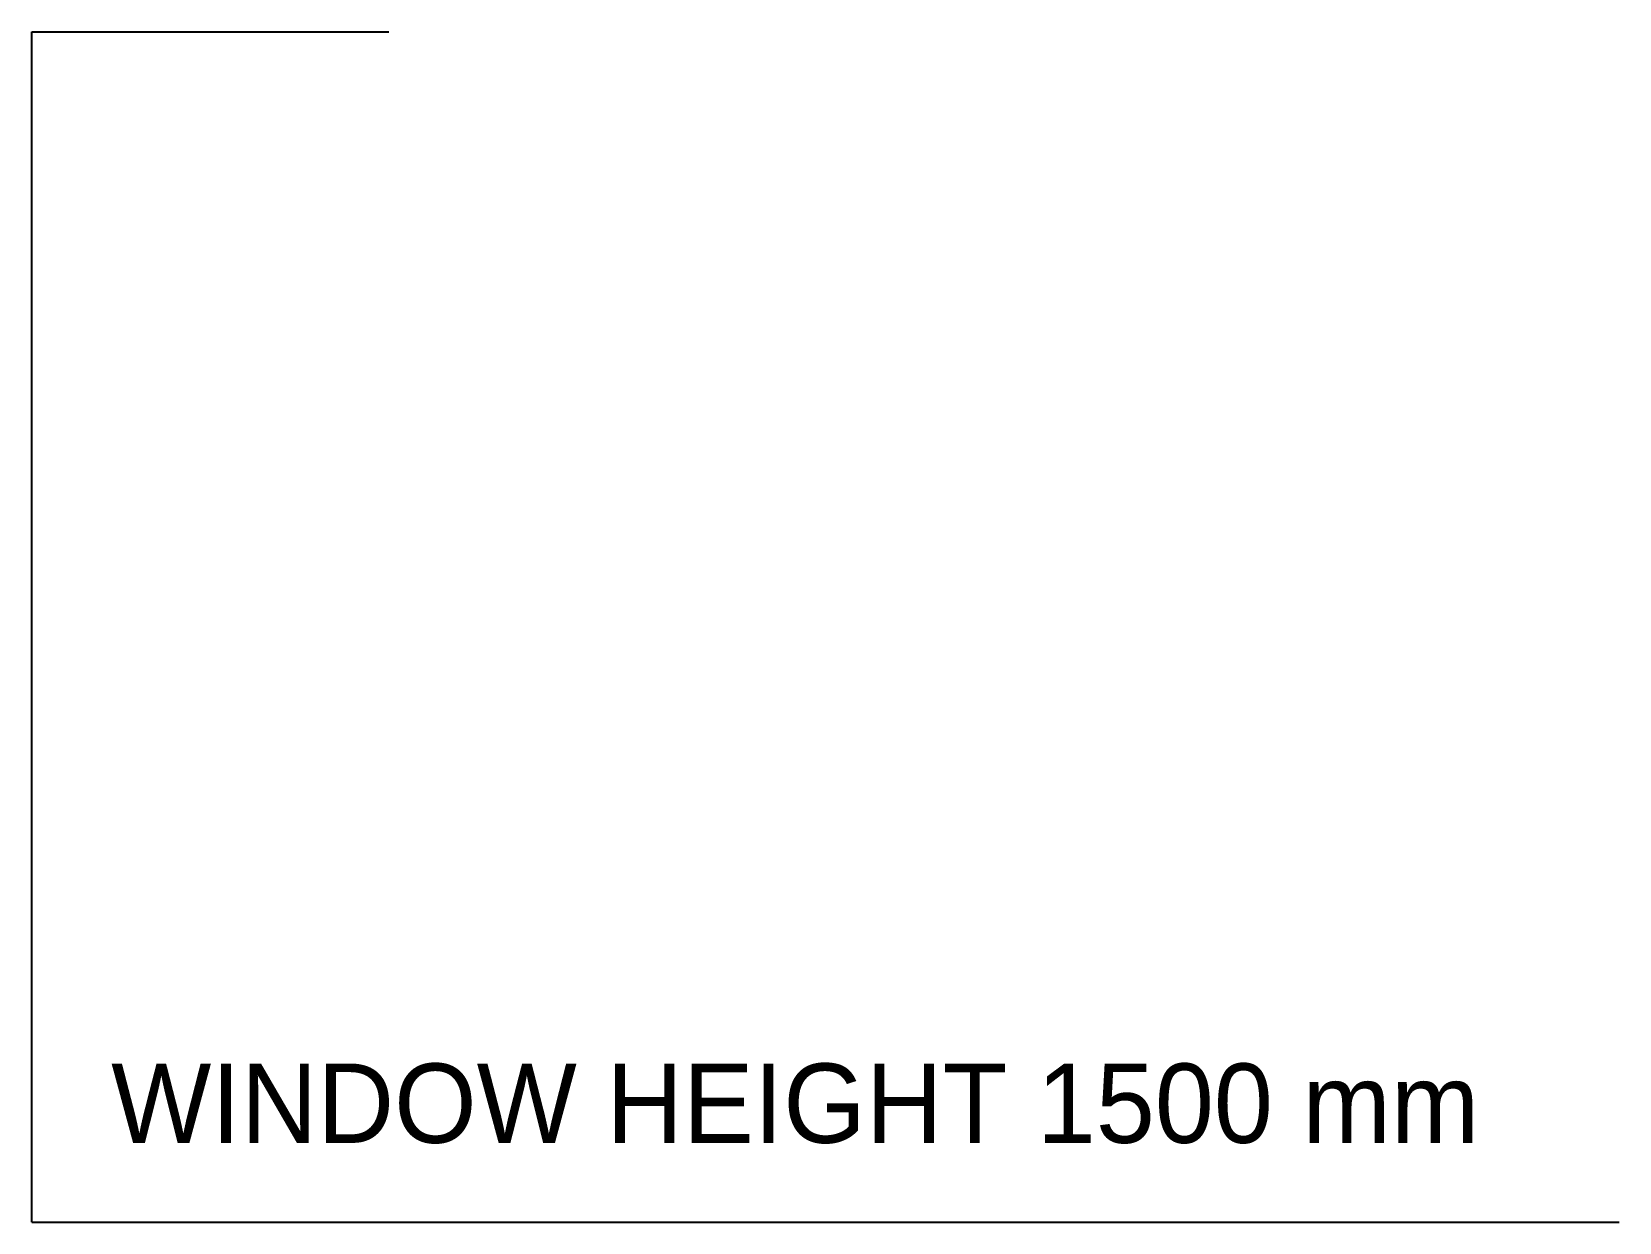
# Model space of a CAD drawing. Header units: millimetres. Extents: x 0 to 2000, y 0 to 1500.
import ezdxf

# ---------------------------------------------------------------- set-up
doc = ezdxf.new("R2010")
doc.units = ezdxf.units.MM

msp = doc.modelspace()

# ---------------------------------------------------------------- linework, layer by layer
at = {"layer": 'SHADE'}
msp.add_line((0, 1500), (450, 1500), dxfattribs=at)
at = {"layer": 'WINDOW'}
for q in [(0, 1500), (2000, 0)]:
    msp.add_line((0, 0), q, dxfattribs=at)

# ---------------------------------------------------------------- texts
at = {"layer": 'NOTES'}
msp.add_text('WINDOW HEIGHT 1500 mm', height=100, dxfattribs=at).set_placement((100, 100))

doc.saveas('drawing.dxf')
